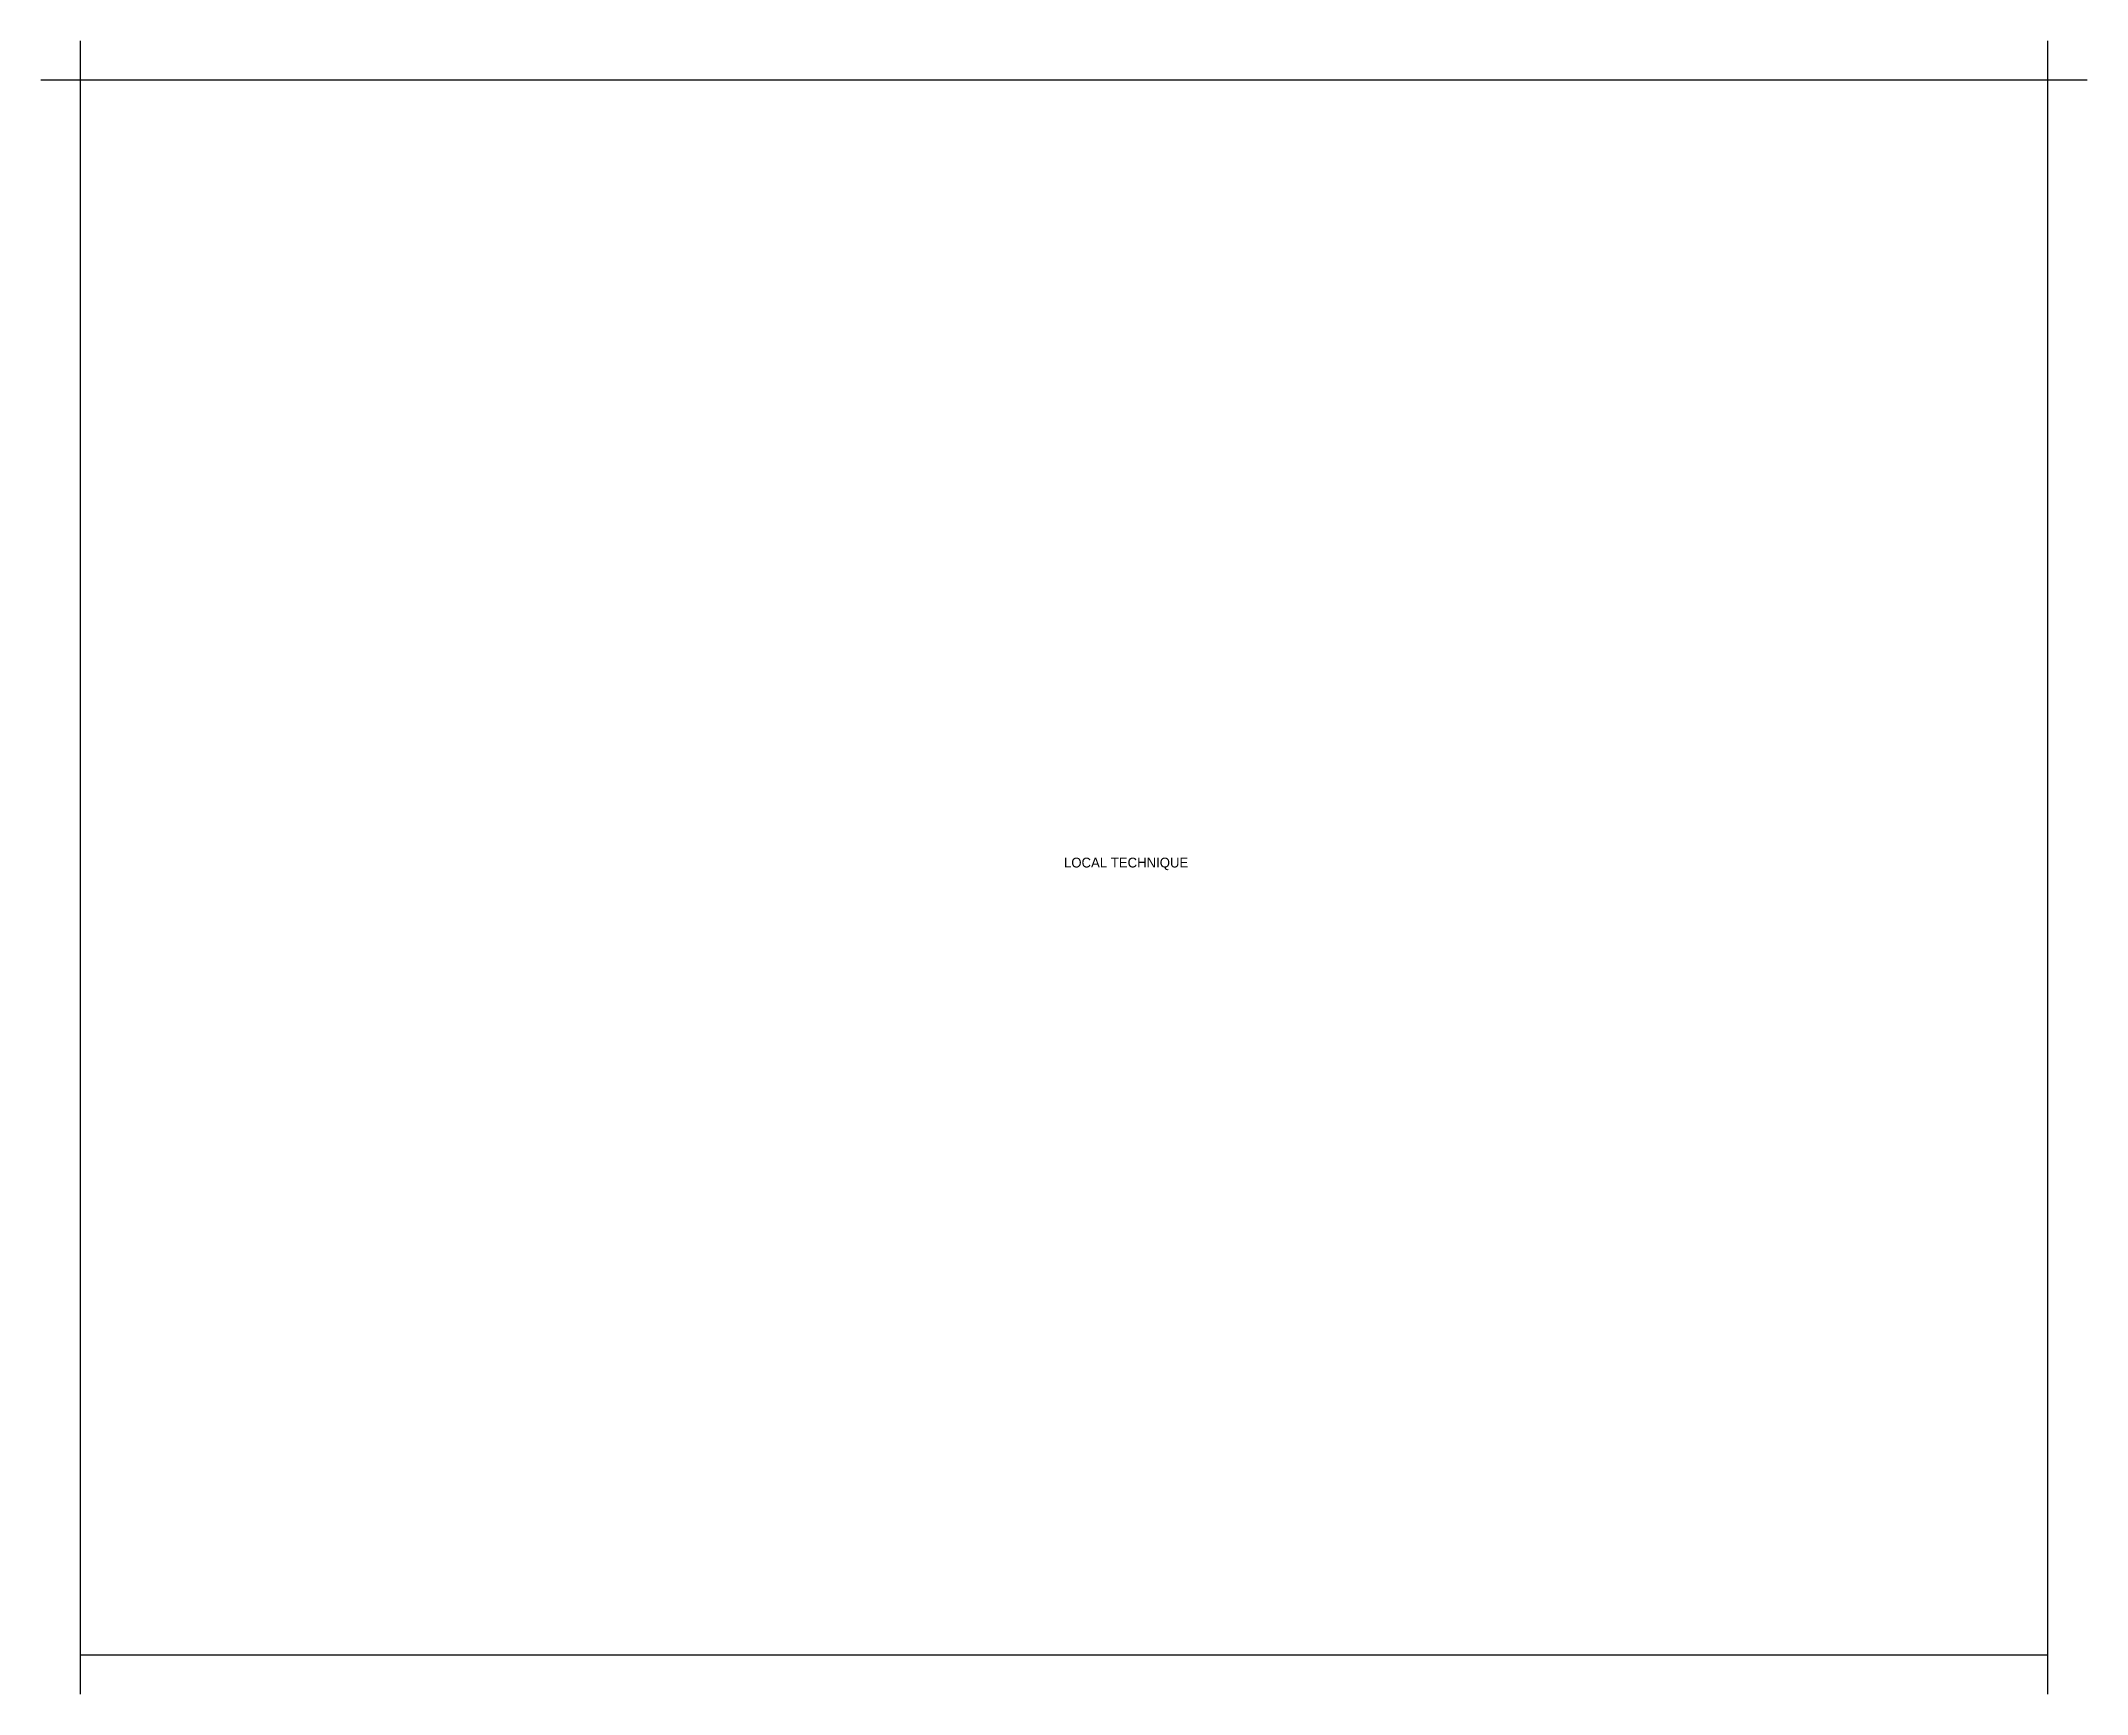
# Model space of a CAD drawing. Header units: metres. Extents: x -10 to 510, y -10 to 410.
import ezdxf

# ---------------------------------------------------------------- set-up
doc = ezdxf.new("R2010")
doc.units = ezdxf.units.M

msp = doc.modelspace()

# ---------------------------------------------------------------- linework, layer by layer
for p, q in [((0, 410), (0, -10)), ((500, -10), (500, 410)), ((510, 400), (-10, 400)), ((0, 0), (500, 0)), ((0, 0), (500, 0))]:
    msp.add_line(p, q)

# ---------------------------------------------------------------- texts
msp.add_text('LOCAL TECHNIQUE', height=2.5).set_placement((250, 200))

doc.saveas('drawing.dxf')
